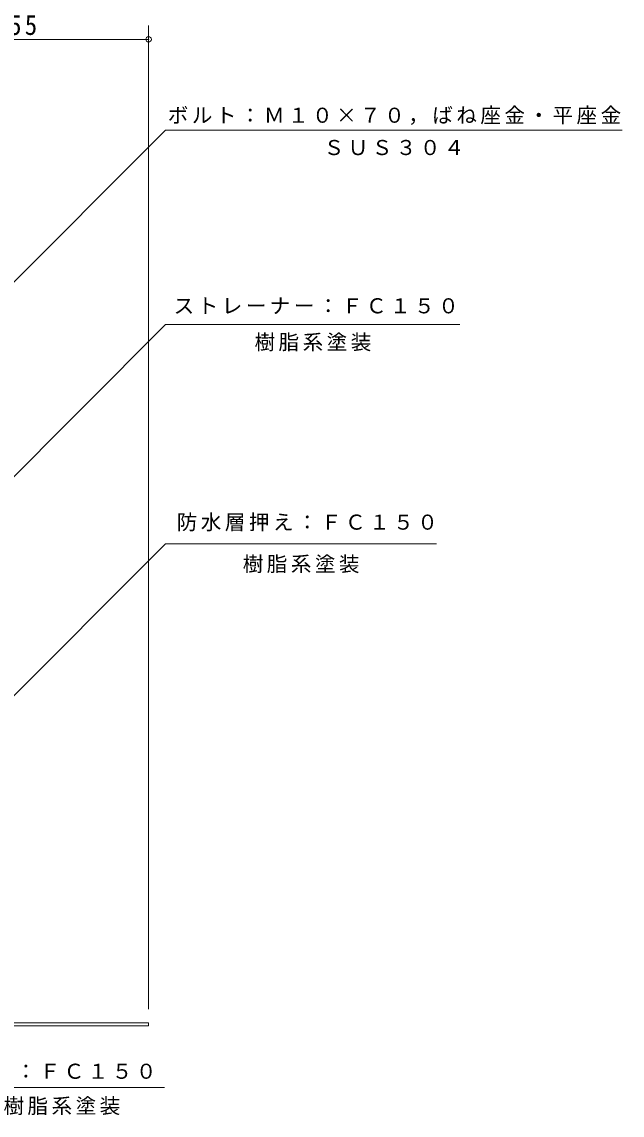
# Model space of a CAD drawing. Units: millimetres at full size, sheet at 1:4; details may follow other scales. Extents: x -507 to 541, y -549 to 538.
# Drawn here: x 191 to 541, y -465 to 173 of the extents above; entities that cross this region are included whole.
import ezdxf

# ---------------------------------------------------------------- set-up
doc = ezdxf.new("R2010")
doc.units = ezdxf.units.MM
doc.header["$LTSCALE"] = 4
doc.header["$PDMODE"] = 32
doc.header["$PDSIZE"] = 3.2
for name, color, linetype, lineweight in [('0-4_その他', 7, 'Continuous', 9), ('0-5_寸法', 7, 'Continuous', 9), ('0-8', 2, 'Continuous', 9)]:
    doc.layers.add(name, color=color, linetype=linetype, lineweight=lineweight)
doc.styles.add('ＭＳ ゴシック', font='')
doc.styles.get('ＭＳ ゴシック').set_extended_font_data('MS Gothic')

msp = doc.modelspace()

# ---------------------------------------------------------------- linework, layer by layer
at = {"layer": '0-4_その他'}
for p, q in [((264.728, 171.021), (264.728, -402.784)), ((109.728, 163.021), (264.728, 163.021))]:
    msp.add_line(p, q, dxfattribs=at)
msp.add_point((264.728, 163.021), dxfattribs=at)
at = {"layer": '0-5_寸法'}
for p, q in [((-151.14, -315.762), (274.672, 110.05)), ((274.672, 110.05), (541.209, 110.05)), ((-14.565, -292.515), (274.672, -3.278)), ((446.477, -3.278), (274.672, -3.278)), ((57.747, -348.221), (274.672, -131.296)), ((432.735, -131.296), (274.672, -131.296)), ((153.954, -448.387), (274.055, -448.387))]:
    msp.add_line(p, q, dxfattribs=at)
at = {"layer": '0-8'}
for p, q in [((-95.272, -410.784), (264.728, -410.784)), ((264.728, -412.384), (-95.272, -412.384)), ((264.728, -410.784), (264.728, -412.385))]:
    msp.add_line(p, q, dxfattribs=at)

# ---------------------------------------------------------------- texts
at = {"layer": '0-4_その他', "color": 2, "insert": (174.228, 165.421), "char_height": 11.73, "attachment_point": 7, "style": 'ＭＳ ゴシック'}
msp.add_mtext('\\T1.27;\\W0.9;155', dxfattribs=at)
at = {"layer": '0-5_寸法', "char_height": 8.798, "attachment_point": 7, "style": 'ＭＳ ゴシック'}
for s, insert in [('\\T1.17;ボルト：Ｍ１０×７０，ばね座金・平座金', (275.94, 113.089)), ('\\T1.17;ＳＵＳ３０４', (366.94, 95.375)), ('\\T1.17;ストレーナー：ＦＣ１５０', (279.344, 2.731)), ('\\T1.17;樹脂系塗装', (326.574, -18.982)), ('\\T1.17;防水層押え：ＦＣ１５０', (281.165, -123.979)), ('\\T1.17;樹脂系塗装', (319.703, -148.4)), ('\\T1.17;本体：ＦＣ１５０', (159.005, -444.318)), ('\\T1.17;樹脂系塗装', (180.005, -464.565))]:
    msp.add_mtext(s, dxfattribs=dict(at, insert=insert))

doc.saveas('drawing.dxf')
